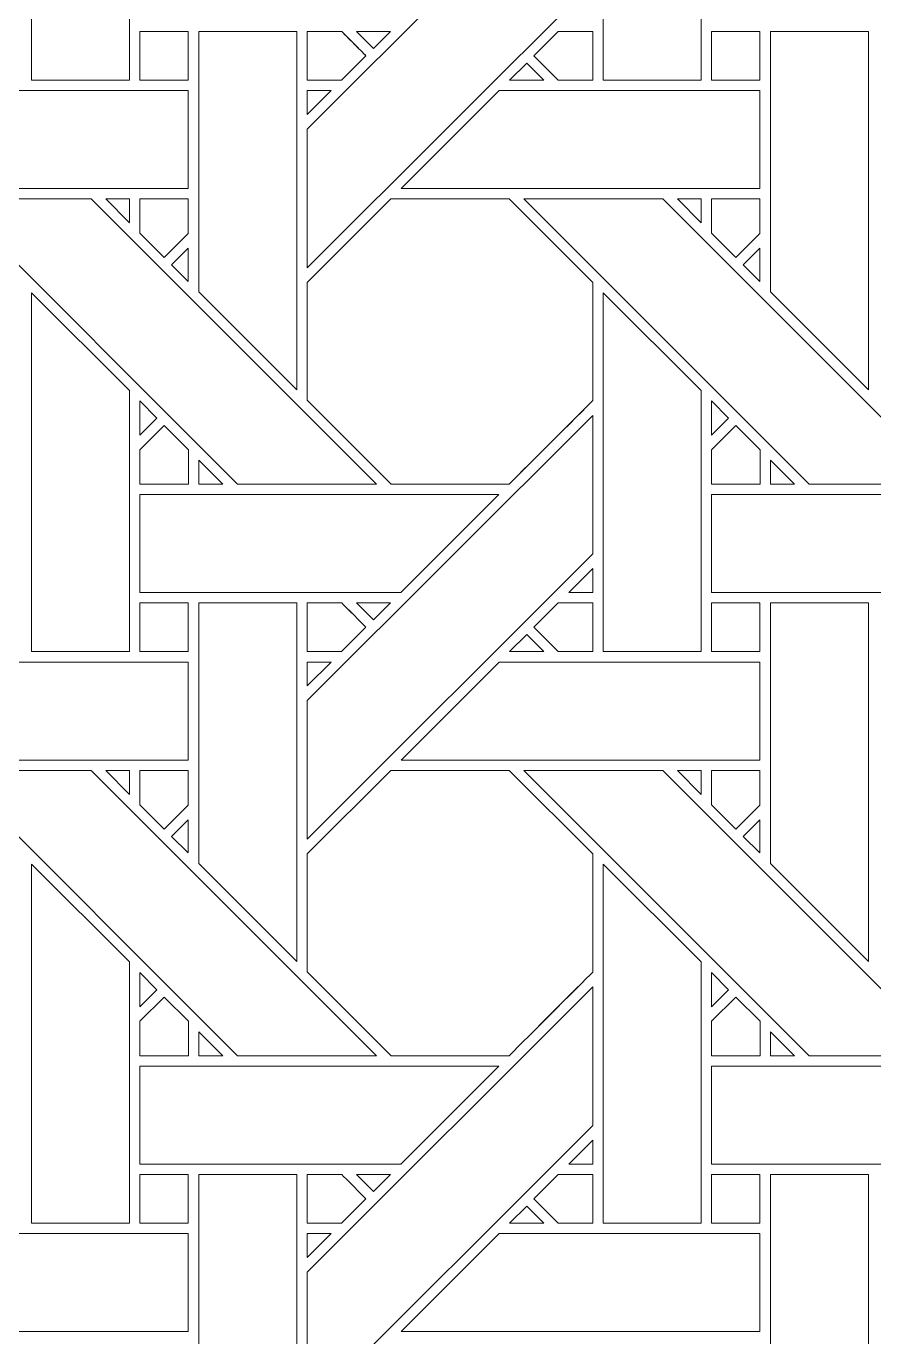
# Model space of a CAD drawing. Header units: inches. Extents: x 3.4 to 21.4, y 0.1 to 18.1.
# Drawn here: x 12.154 to 13.561, y 13.61 to 15.785 of the extents above; entities that cross this region are included whole.
import ezdxf

# ---------------------------------------------------------------- set-up
doc = ezdxf.new("R2010")
doc.units = ezdxf.units.IN
doc.header["$MEASUREMENT"] = 0
doc.layers.add('Design', color=7, linetype='Continuous', lineweight=0)

msp = doc.modelspace()

# ---------------------------------------------------------------- linework, layer by layer
at = {"layer": 'Design'}
for points, knots in [([(3.3829, 18.0948), (3.3829, 18.0948), (3.3829, 0.0948), (3.3829, 0.0948), (3.3829, 0.0948), (21.3829, 0.0948), (21.3829, 0.0948), (21.3829, 0.0948), (21.3829, 18.0948), (21.3829, 18.0948), (21.3829, 18.0948), (3.3829, 18.0948), (3.3829, 18.0948)], [0, 0, 0, 0, 1, 1, 1, 2, 2, 2, 3, 3, 3, 4, 4, 4, 4]), ([(4.2402, 17.2374), (4.2402, 17.2374), (4.2402, 0.9521), (4.2402, 0.9521), (4.2402, 0.9521), (20.5255, 0.9521), (20.5255, 0.9521), (20.5255, 0.9521), (20.5255, 17.2374), (20.5255, 17.2374), (20.5255, 17.2374), (4.2402, 17.2374), (4.2402, 17.2374)], [0, 0, 0, 0, 1, 1, 1, 2, 2, 2, 3, 3, 3, 4, 4, 4, 4]), ([(12.1625, 15.6955), (12.1625, 15.6955), (12.1625, 16.2913), (12.1625, 16.2913), (12.1625, 16.2913), (12.3252, 16.1292), (12.3252, 16.1292), (12.3252, 16.1292), (12.3252, 15.6955), (12.3252, 15.6955), (12.3252, 15.6955), (12.1625, 15.6955), (12.1625, 15.6955)], [0, 0, 0, 0, 1, 1, 1, 2, 2, 2, 3, 3, 3, 4, 4, 4, 4]), ([(13.1112, 15.6955), (13.1112, 15.6955), (13.1112, 16.2913), (13.1112, 16.2913), (13.1112, 16.2913), (13.274, 16.1292), (13.274, 16.1292), (13.274, 16.1292), (13.274, 15.6955), (13.274, 15.6955), (13.274, 15.6955), (13.1112, 15.6955), (13.1112, 15.6955)], [0, 0, 0, 0, 1, 1, 1, 2, 2, 2, 3, 3, 3, 4, 4, 4, 4]), ([(13.0941, 15.8577), (13.0941, 15.8577), (12.6204, 15.3841), (12.6204, 15.3841), (12.6204, 15.3841), (12.6204, 15.6142), (12.6204, 15.6142), (12.6204, 15.6142), (13.0941, 16.0878), (13.0941, 16.0878), (13.0941, 16.0878), (13.0941, 15.8577), (13.0941, 15.8577)], [0, 0, 0, 0, 1, 1, 1, 2, 2, 2, 3, 3, 3, 4, 4, 4, 4]), ([(12.3425, 15.7763), (12.3425, 15.7763), (12.4228, 15.7763), (12.4228, 15.7763), (12.4228, 15.7763), (12.4228, 15.6956), (12.4228, 15.6956), (12.4228, 15.6956), (12.3425, 15.6956), (12.3425, 15.6956), (12.3425, 15.6956), (12.3425, 15.7763), (12.3425, 15.7763)], [0, 0, 0, 0, 1, 1, 1, 2, 2, 2, 3, 3, 3, 4, 4, 4, 4]), ([(12.4228, 15.7763), (12.4228, 15.7763), (12.4228, 15.6956), (12.4228, 15.6956), (12.4228, 15.6956), (12.3425, 15.6956), (12.3425, 15.6956), (12.3425, 15.6956), (12.3425, 15.7763), (12.3425, 15.7763), (12.3425, 15.7763), (12.4228, 15.7763), (12.4228, 15.7763)], [0, 0, 0, 0, 1, 1, 1, 2, 2, 2, 3, 3, 3, 4, 4, 4, 4]), ([(12.4403, 15.3441), (12.4403, 15.3441), (12.4403, 15.7763), (12.4403, 15.7763), (12.4403, 15.7763), (12.6032, 15.7763), (12.6032, 15.7763), (12.6032, 15.7763), (12.6032, 15.1812), (12.6032, 15.1812), (12.6032, 15.1812), (12.4403, 15.3441), (12.4403, 15.3441)], [0, 0, 0, 0, 1, 1, 1, 2, 2, 2, 3, 3, 3, 4, 4, 4, 4]), ([(12.6775, 15.7763), (12.6826, 15.7712), (12.7134, 15.7404), (12.7178, 15.736), (12.7178, 15.736), (12.6774, 15.6956), (12.6774, 15.6956), (12.6774, 15.6956), (12.6204, 15.6956), (12.6204, 15.6956), (12.6204, 15.6956), (12.6204, 15.7763), (12.6204, 15.7763), (12.6204, 15.7763), (12.6775, 15.7763), (12.6775, 15.7763)], [0, 0, 0, 0, 1, 1, 1, 2, 2, 2, 3, 3, 3, 4, 4, 4, 5, 5, 5, 5]), ([(12.7024, 15.7513), (12.7082, 15.7455), (12.7137, 15.74), (12.7178, 15.736), (12.7178, 15.736), (12.6774, 15.6956), (12.6774, 15.6956), (12.6774, 15.6956), (12.6204, 15.6956), (12.6204, 15.6956), (12.6204, 15.6956), (12.6204, 15.7763), (12.6204, 15.7763), (12.6204, 15.7763), (12.6775, 15.7763), (12.6775, 15.7763), (12.6829, 15.7709), (12.693, 15.7608), (12.7024, 15.7513)], [0, 0, 0, 0, 1, 1, 1, 2, 2, 2, 3, 3, 3, 4, 4, 4, 5, 5, 5, 6, 6, 6, 6]), ([(12.7018, 15.7763), (12.7018, 15.7763), (12.7583, 15.7763), (12.7583, 15.7763), (12.7583, 15.7763), (12.73, 15.7481), (12.73, 15.7481), (12.73, 15.7481), (12.7018, 15.7763), (12.7018, 15.7763)], [0, 0, 0, 0, 1, 1, 1, 2, 2, 2, 3, 3, 3, 3]), ([(13.037, 15.6956), (13.037, 15.6956), (12.9966, 15.7359), (12.9966, 15.7359), (12.9966, 15.7359), (13.037, 15.7764), (13.037, 15.7764), (13.037, 15.7764), (13.0941, 15.7764), (13.0941, 15.7764), (13.0941, 15.7764), (13.0941, 15.6956), (13.0941, 15.6956), (13.0941, 15.6956), (13.037, 15.6956), (13.037, 15.6956)], [0, 0, 0, 0, 1, 1, 1, 2, 2, 2, 3, 3, 3, 4, 4, 4, 5, 5, 5, 5]), ([(13.0941, 15.7764), (13.0941, 15.7764), (13.0941, 15.6956), (13.0941, 15.6956), (13.0941, 15.6956), (13.037, 15.6956), (13.037, 15.6956), (13.037, 15.6956), (12.9966, 15.7359), (12.9966, 15.7359), (12.9966, 15.7359), (13.037, 15.7764), (13.037, 15.7764), (13.037, 15.7764), (13.0941, 15.7764), (13.0941, 15.7764)], [0, 0, 0, 0, 1, 1, 1, 2, 2, 2, 3, 3, 3, 4, 4, 4, 5, 5, 5, 5]), ([(13.2913, 15.7763), (13.2913, 15.7763), (13.3715, 15.7763), (13.3715, 15.7763), (13.3715, 15.7763), (13.3715, 15.6956), (13.3715, 15.6956), (13.3715, 15.6956), (13.2913, 15.6956), (13.2913, 15.6956), (13.2913, 15.6956), (13.2913, 15.7763), (13.2913, 15.7763)], [0, 0, 0, 0, 1, 1, 1, 2, 2, 2, 3, 3, 3, 4, 4, 4, 4]), ([(13.3715, 15.7763), (13.3715, 15.7763), (13.3715, 15.6956), (13.3715, 15.6956), (13.3715, 15.6956), (13.2913, 15.6956), (13.2913, 15.6956), (13.2913, 15.6956), (13.2913, 15.7763), (13.2913, 15.7763), (13.2913, 15.7763), (13.3715, 15.7763), (13.3715, 15.7763)], [0, 0, 0, 0, 1, 1, 1, 2, 2, 2, 3, 3, 3, 4, 4, 4, 4]), ([(13.3891, 15.3441), (13.3891, 15.3441), (13.3891, 15.7763), (13.3891, 15.7763), (13.3891, 15.7763), (13.552, 15.7763), (13.552, 15.7763), (13.552, 15.7763), (13.552, 15.1812), (13.552, 15.1812), (13.552, 15.1812), (13.3891, 15.3441), (13.3891, 15.3441)], [0, 0, 0, 0, 1, 1, 1, 2, 2, 2, 3, 3, 3, 4, 4, 4, 4]), ([(13.0127, 15.6955), (13.0127, 15.6955), (12.9562, 15.6955), (12.9562, 15.6955), (12.9562, 15.6955), (12.9845, 15.7238), (12.9845, 15.7238), (12.9845, 15.7238), (13.0127, 15.6955), (13.0127, 15.6955)], [0, 0, 0, 0, 1, 1, 1, 2, 2, 2, 3, 3, 3, 3]), ([(12.4228, 15.6784), (12.4228, 15.6784), (12.4228, 15.5155), (12.4228, 15.5155), (12.4228, 15.5155), (11.8275, 15.5155), (11.8275, 15.5155), (11.8275, 15.5155), (11.9904, 15.6784), (11.9904, 15.6784), (11.9904, 15.6784), (12.4228, 15.6784), (12.4228, 15.6784)], [0, 0, 0, 0, 1, 1, 1, 2, 2, 2, 3, 3, 3, 4, 4, 4, 4]), ([(12.6602, 15.6784), (12.6602, 15.6784), (12.6204, 15.6385), (12.6204, 15.6385), (12.6204, 15.6385), (12.6204, 15.6784), (12.6204, 15.6784), (12.6204, 15.6784), (12.6602, 15.6784), (12.6602, 15.6784)], [0, 0, 0, 0, 1, 1, 1, 2, 2, 2, 3, 3, 3, 3]), ([(13.3715, 15.6784), (13.3715, 15.6784), (13.3715, 15.5155), (13.3715, 15.5155), (13.3715, 15.5155), (12.7762, 15.5155), (12.7762, 15.5155), (12.7762, 15.5155), (12.9391, 15.6784), (12.9391, 15.6784), (12.9391, 15.6784), (13.3715, 15.6784), (13.3715, 15.6784)], [0, 0, 0, 0, 1, 1, 1, 2, 2, 2, 3, 3, 3, 4, 4, 4, 4]), ([(12.7354, 15.0248), (12.7354, 15.0248), (12.5044, 15.0248), (12.5044, 15.0248), (12.5044, 15.0248), (12.0308, 15.4984), (12.0308, 15.4984), (12.0308, 15.4984), (12.2618, 15.4984), (12.2618, 15.4984), (12.2618, 15.4984), (12.7354, 15.0248), (12.7354, 15.0248)], [0, 0, 0, 0, 1, 1, 1, 2, 2, 2, 3, 3, 3, 4, 4, 4, 4]), ([(12.2859, 15.4984), (12.2859, 15.4984), (12.3253, 15.4984), (12.3253, 15.4984), (12.3253, 15.4984), (12.3253, 15.4586), (12.3253, 15.4586), (12.3253, 15.4586), (12.2859, 15.4984), (12.2859, 15.4984)], [0, 0, 0, 0, 1, 1, 1, 2, 2, 2, 3, 3, 3, 3]), ([(12.4228, 15.4985), (12.4228, 15.4985), (12.4228, 15.4409), (12.4228, 15.4409), (12.4228, 15.4409), (12.3828, 15.4009), (12.3828, 15.4009), (12.3828, 15.4009), (12.3425, 15.4413), (12.3425, 15.4413), (12.3425, 15.4413), (12.3425, 15.4985), (12.3425, 15.4985), (12.3425, 15.4985), (12.4228, 15.4985), (12.4228, 15.4985)], [0, 0, 0, 0, 1, 1, 1, 2, 2, 2, 3, 3, 3, 4, 4, 4, 5, 5, 5, 5]), ([(12.4228, 15.4409), (12.4228, 15.4409), (12.3828, 15.4009), (12.3828, 15.4009), (12.3828, 15.4009), (12.3425, 15.4413), (12.3425, 15.4413), (12.3425, 15.4413), (12.3425, 15.4985), (12.3425, 15.4985), (12.3425, 15.4985), (12.4228, 15.4985), (12.4228, 15.4985), (12.4228, 15.4985), (12.4228, 15.4409), (12.4228, 15.4409)], [0, 0, 0, 0, 1, 1, 1, 2, 2, 2, 3, 3, 3, 4, 4, 4, 5, 5, 5, 5]), ([(12.7591, 15.4985), (12.7591, 15.4985), (12.9553, 15.4985), (12.9553, 15.4985), (12.9553, 15.4985), (13.0941, 15.3597), (13.0941, 15.3597), (13.0941, 15.3597), (13.0941, 15.1635), (13.0941, 15.1635), (13.0763, 15.1456), (12.9643, 15.0339), (12.9553, 15.0248), (12.9553, 15.0248), (12.7596, 15.0248), (12.7596, 15.0248), (12.7596, 15.0248), (12.6204, 15.1641), (12.6204, 15.1641), (12.6204, 15.1641), (12.6204, 15.3597), (12.6204, 15.3597), (12.6204, 15.3597), (12.7591, 15.4985), (12.7591, 15.4985)], [0, 0, 0, 0, 1, 1, 1, 2, 2, 2, 3, 3, 3, 4, 4, 4, 5, 5, 5, 6, 6, 6, 7, 7, 7, 8, 8, 8, 8]), ([(13.0941, 15.3597), (13.0941, 15.3597), (13.0941, 15.1635), (13.0941, 15.1635), (13.0757, 15.145), (12.9639, 15.0334), (12.9553, 15.0248), (12.9553, 15.0248), (12.7596, 15.0248), (12.7596, 15.0248), (12.7596, 15.0248), (12.6204, 15.1641), (12.6204, 15.1641), (12.6204, 15.1641), (12.6204, 15.3597), (12.6204, 15.3597), (12.6204, 15.3597), (12.7591, 15.4985), (12.7591, 15.4985), (12.7591, 15.4985), (12.9553, 15.4985), (12.9553, 15.4985), (12.9553, 15.4985), (13.0941, 15.3597), (13.0941, 15.3597)], [0, 0, 0, 0, 1, 1, 1, 2, 2, 2, 3, 3, 3, 4, 4, 4, 5, 5, 5, 6, 6, 6, 7, 7, 7, 8, 8, 8, 8]), ([(13.6841, 15.0248), (13.6841, 15.0248), (13.4531, 15.0248), (13.4531, 15.0248), (13.4531, 15.0248), (12.9795, 15.4984), (12.9795, 15.4984), (12.9795, 15.4984), (13.2105, 15.4984), (13.2105, 15.4984), (13.2105, 15.4984), (13.6841, 15.0248), (13.6841, 15.0248)], [0, 0, 0, 0, 1, 1, 1, 2, 2, 2, 3, 3, 3, 4, 4, 4, 4]), ([(13.2346, 15.4984), (13.2346, 15.4984), (13.2741, 15.4984), (13.2741, 15.4984), (13.2741, 15.4984), (13.2741, 15.4586), (13.2741, 15.4586), (13.2741, 15.4586), (13.2346, 15.4984), (13.2346, 15.4984)], [0, 0, 0, 0, 1, 1, 1, 2, 2, 2, 3, 3, 3, 3]), ([(13.3715, 15.4985), (13.3715, 15.4985), (13.3715, 15.4409), (13.3715, 15.4409), (13.3715, 15.4409), (13.3316, 15.4009), (13.3316, 15.4009), (13.3316, 15.4009), (13.2913, 15.4413), (13.2913, 15.4413), (13.2913, 15.4413), (13.2913, 15.4985), (13.2913, 15.4985), (13.2913, 15.4985), (13.3715, 15.4985), (13.3715, 15.4985)], [0, 0, 0, 0, 1, 1, 1, 2, 2, 2, 3, 3, 3, 4, 4, 4, 5, 5, 5, 5]), ([(13.3715, 15.4409), (13.3715, 15.4409), (13.3316, 15.4009), (13.3316, 15.4009), (13.3316, 15.4009), (13.2913, 15.4413), (13.2913, 15.4413), (13.2913, 15.4413), (13.2913, 15.4985), (13.2913, 15.4985), (13.2913, 15.4985), (13.3715, 15.4985), (13.3715, 15.4985), (13.3715, 15.4985), (13.3715, 15.4409), (13.3715, 15.4409)], [0, 0, 0, 0, 1, 1, 1, 2, 2, 2, 3, 3, 3, 4, 4, 4, 5, 5, 5, 5]), ([(12.4228, 15.4166), (12.4228, 15.4166), (12.4228, 15.3614), (12.4228, 15.3614), (12.4228, 15.3614), (12.395, 15.3888), (12.395, 15.3888), (12.395, 15.3888), (12.4228, 15.4166), (12.4228, 15.4166)], [0, 0, 0, 0, 1, 1, 1, 2, 2, 2, 3, 3, 3, 3]), ([(13.3715, 15.4166), (13.3715, 15.4166), (13.3715, 15.3614), (13.3715, 15.3614), (13.3715, 15.3614), (13.3438, 15.3888), (13.3438, 15.3888), (13.3438, 15.3888), (13.3715, 15.4166), (13.3715, 15.4166)], [0, 0, 0, 0, 1, 1, 1, 2, 2, 2, 3, 3, 3, 3]), ([(12.1625, 14.7468), (12.1625, 14.7468), (12.1625, 15.3426), (12.1625, 15.3426), (12.1625, 15.3426), (12.3252, 15.1805), (12.3252, 15.1805), (12.3252, 15.1805), (12.3252, 14.7468), (12.3252, 14.7468), (12.3252, 14.7468), (12.1625, 14.7468), (12.1625, 14.7468)], [0, 0, 0, 0, 1, 1, 1, 2, 2, 2, 3, 3, 3, 4, 4, 4, 4]), ([(13.1112, 14.7468), (13.1112, 14.7468), (13.1112, 15.3426), (13.1112, 15.3426), (13.1112, 15.3426), (13.274, 15.1805), (13.274, 15.1805), (13.274, 15.1805), (13.274, 14.7468), (13.274, 14.7468), (13.274, 14.7468), (13.1112, 14.7468), (13.1112, 14.7468)], [0, 0, 0, 0, 1, 1, 1, 2, 2, 2, 3, 3, 3, 4, 4, 4, 4]), ([(12.3425, 15.1062), (12.3425, 15.1062), (12.3425, 15.163), (12.3425, 15.163), (12.3425, 15.163), (12.3707, 15.1344), (12.3707, 15.1344), (12.3707, 15.1344), (12.3425, 15.1062), (12.3425, 15.1062)], [0, 0, 0, 0, 1, 1, 1, 2, 2, 2, 3, 3, 3, 3]), ([(13.2913, 15.1062), (13.2913, 15.1062), (13.2913, 15.163), (13.2913, 15.163), (13.2913, 15.163), (13.3195, 15.1344), (13.3195, 15.1344), (13.3195, 15.1344), (13.2913, 15.1062), (13.2913, 15.1062)], [0, 0, 0, 0, 1, 1, 1, 2, 2, 2, 3, 3, 3, 3]), ([(12.3425, 15.0246), (12.3425, 15.0246), (12.3425, 15.0819), (12.3425, 15.0819), (12.3425, 15.0819), (12.3829, 15.1222), (12.3829, 15.1222), (12.3829, 15.1222), (12.4232, 15.0819), (12.4232, 15.0819), (12.4232, 15.0819), (12.4232, 15.0246), (12.4232, 15.0246), (12.4232, 15.0246), (12.3425, 15.0246), (12.3425, 15.0246)], [0, 0, 0, 0, 1, 1, 1, 2, 2, 2, 3, 3, 3, 4, 4, 4, 5, 5, 5, 5]), ([(12.3829, 15.1222), (12.3829, 15.1222), (12.4232, 15.0819), (12.4232, 15.0819), (12.4232, 15.0819), (12.4232, 15.0246), (12.4232, 15.0246), (12.4232, 15.0246), (12.3425, 15.0246), (12.3425, 15.0246), (12.3425, 15.0246), (12.3425, 15.0819), (12.3425, 15.0819), (12.3425, 15.0819), (12.3829, 15.1222), (12.3829, 15.1222)], [0, 0, 0, 0, 1, 1, 1, 2, 2, 2, 3, 3, 3, 4, 4, 4, 5, 5, 5, 5]), ([(13.0941, 14.909), (13.0941, 14.909), (12.6204, 14.4354), (12.6204, 14.4354), (12.6204, 14.4354), (12.6204, 14.6655), (12.6204, 14.6655), (12.6204, 14.6655), (13.0941, 15.139), (13.0941, 15.139), (13.0941, 15.139), (13.0941, 14.909), (13.0941, 14.909)], [0, 0, 0, 0, 1, 1, 1, 2, 2, 2, 3, 3, 3, 4, 4, 4, 4]), ([(13.2913, 15.0246), (13.2913, 15.0246), (13.2913, 15.0819), (13.2913, 15.0819), (13.2913, 15.0819), (13.3316, 15.1222), (13.3316, 15.1222), (13.3316, 15.1222), (13.3719, 15.0819), (13.3719, 15.0819), (13.3719, 15.0819), (13.3719, 15.0246), (13.3719, 15.0246), (13.3719, 15.0246), (13.2913, 15.0246), (13.2913, 15.0246)], [0, 0, 0, 0, 1, 1, 1, 2, 2, 2, 3, 3, 3, 4, 4, 4, 5, 5, 5, 5]), ([(13.3316, 15.1222), (13.3316, 15.1222), (13.3719, 15.0819), (13.3719, 15.0819), (13.3719, 15.0819), (13.3719, 15.0246), (13.3719, 15.0246), (13.3719, 15.0246), (13.2913, 15.0246), (13.2913, 15.0246), (13.2913, 15.0246), (13.2913, 15.0819), (13.2913, 15.0819), (13.2913, 15.0819), (13.3316, 15.1222), (13.3316, 15.1222)], [0, 0, 0, 0, 1, 1, 1, 2, 2, 2, 3, 3, 3, 4, 4, 4, 5, 5, 5, 5]), ([(12.4405, 15.0248), (12.4405, 15.0248), (12.4405, 15.0646), (12.4405, 15.0646), (12.4405, 15.0646), (12.4802, 15.0248), (12.4802, 15.0248), (12.4802, 15.0248), (12.4405, 15.0248), (12.4405, 15.0248)], [0, 0, 0, 0, 1, 1, 1, 2, 2, 2, 3, 3, 3, 3]), ([(13.3892, 15.0248), (13.3892, 15.0248), (13.3892, 15.0646), (13.3892, 15.0646), (13.3892, 15.0646), (13.4289, 15.0248), (13.4289, 15.0248), (13.4289, 15.0248), (13.3892, 15.0248), (13.3892, 15.0248)], [0, 0, 0, 0, 1, 1, 1, 2, 2, 2, 3, 3, 3, 3]), ([(12.9382, 15.0075), (12.9382, 15.0075), (12.7755, 14.8448), (12.7755, 14.8448), (12.7755, 14.8448), (12.3425, 14.8448), (12.3425, 14.8448), (12.3425, 14.8448), (12.3425, 15.0075), (12.3425, 15.0075), (12.3425, 15.0075), (12.9382, 15.0075), (12.9382, 15.0075)], [0, 0, 0, 0, 1, 1, 1, 2, 2, 2, 3, 3, 3, 4, 4, 4, 4]), ([(13.887, 15.0075), (13.887, 15.0075), (13.7242, 14.8448), (13.7242, 14.8448), (13.7242, 14.8448), (13.2913, 14.8448), (13.2913, 14.8448), (13.2913, 14.8448), (13.2913, 15.0075), (13.2913, 15.0075), (13.2913, 15.0075), (13.887, 15.0075), (13.887, 15.0075)], [0, 0, 0, 0, 1, 1, 1, 2, 2, 2, 3, 3, 3, 4, 4, 4, 4]), ([(13.0543, 14.8449), (13.0543, 14.8449), (13.0941, 14.8846), (13.0941, 14.8846), (13.0941, 14.8846), (13.0941, 14.8449), (13.0941, 14.8449), (13.0941, 14.8449), (13.0543, 14.8449), (13.0543, 14.8449)], [0, 0, 0, 0, 1, 1, 1, 2, 2, 2, 3, 3, 3, 3]), ([(12.3425, 14.8276), (12.3425, 14.8276), (12.4228, 14.8276), (12.4228, 14.8276), (12.4228, 14.8276), (12.4228, 14.7468), (12.4228, 14.7468), (12.4228, 14.7468), (12.3425, 14.7468), (12.3425, 14.7468), (12.3425, 14.7468), (12.3425, 14.8276), (12.3425, 14.8276)], [0, 0, 0, 0, 1, 1, 1, 2, 2, 2, 3, 3, 3, 4, 4, 4, 4]), ([(12.4228, 14.8276), (12.4228, 14.8276), (12.4228, 14.7468), (12.4228, 14.7468), (12.4228, 14.7468), (12.3425, 14.7468), (12.3425, 14.7468), (12.3425, 14.7468), (12.3425, 14.8276), (12.3425, 14.8276), (12.3425, 14.8276), (12.4228, 14.8276), (12.4228, 14.8276)], [0, 0, 0, 0, 1, 1, 1, 2, 2, 2, 3, 3, 3, 4, 4, 4, 4]), ([(12.4403, 14.3954), (12.4403, 14.3954), (12.4403, 14.8276), (12.4403, 14.8276), (12.4403, 14.8276), (12.6032, 14.8276), (12.6032, 14.8276), (12.6032, 14.8276), (12.6032, 14.2325), (12.6032, 14.2325), (12.6032, 14.2325), (12.4403, 14.3954), (12.4403, 14.3954)], [0, 0, 0, 0, 1, 1, 1, 2, 2, 2, 3, 3, 3, 4, 4, 4, 4]), ([(12.6775, 14.8276), (12.6826, 14.8225), (12.7134, 14.7917), (12.7178, 14.7873), (12.7178, 14.7873), (12.6774, 14.7468), (12.6774, 14.7468), (12.6774, 14.7468), (12.6204, 14.7468), (12.6204, 14.7468), (12.6204, 14.7468), (12.6204, 14.8276), (12.6204, 14.8276), (12.6204, 14.8276), (12.6775, 14.8276), (12.6775, 14.8276)], [0, 0, 0, 0, 1, 1, 1, 2, 2, 2, 3, 3, 3, 4, 4, 4, 5, 5, 5, 5]), ([(12.7178, 14.7873), (12.7178, 14.7873), (12.6774, 14.7468), (12.6774, 14.7468), (12.6774, 14.7468), (12.6204, 14.7468), (12.6204, 14.7468), (12.6204, 14.7468), (12.6204, 14.8276), (12.6204, 14.8276), (12.6204, 14.8276), (12.6775, 14.8276), (12.6775, 14.8276), (12.6827, 14.8224), (12.7135, 14.7916), (12.7178, 14.7873)], [0, 0, 0, 0, 1, 1, 1, 2, 2, 2, 3, 3, 3, 4, 4, 4, 5, 5, 5, 5]), ([(12.7018, 14.8276), (12.7018, 14.8276), (12.7583, 14.8276), (12.7583, 14.8276), (12.7583, 14.8276), (12.73, 14.7994), (12.73, 14.7994), (12.73, 14.7994), (12.7018, 14.8276), (12.7018, 14.8276)], [0, 0, 0, 0, 1, 1, 1, 2, 2, 2, 3, 3, 3, 3]), ([(13.037, 14.7468), (13.037, 14.7468), (12.9966, 14.7872), (12.9966, 14.7872), (12.9966, 14.7872), (13.037, 14.8276), (13.037, 14.8276), (13.037, 14.8276), (13.0941, 14.8276), (13.0941, 14.8276), (13.0941, 14.8276), (13.0941, 14.7468), (13.0941, 14.7468), (13.0941, 14.7468), (13.037, 14.7468), (13.037, 14.7468)], [0, 0, 0, 0, 1, 1, 1, 2, 2, 2, 3, 3, 3, 4, 4, 4, 5, 5, 5, 5]), ([(13.0941, 14.8276), (13.0941, 14.8276), (13.0941, 14.7468), (13.0941, 14.7468), (13.0941, 14.7468), (13.037, 14.7468), (13.037, 14.7468), (13.037, 14.7468), (12.9966, 14.7872), (12.9966, 14.7872), (12.9966, 14.7872), (13.037, 14.8276), (13.037, 14.8276), (13.037, 14.8276), (13.0941, 14.8276), (13.0941, 14.8276)], [0, 0, 0, 0, 1, 1, 1, 2, 2, 2, 3, 3, 3, 4, 4, 4, 5, 5, 5, 5]), ([(13.2913, 14.8276), (13.2913, 14.8276), (13.3715, 14.8276), (13.3715, 14.8276), (13.3715, 14.8276), (13.3715, 14.7468), (13.3715, 14.7468), (13.3715, 14.7468), (13.2913, 14.7468), (13.2913, 14.7468), (13.2913, 14.7468), (13.2913, 14.8276), (13.2913, 14.8276)], [0, 0, 0, 0, 1, 1, 1, 2, 2, 2, 3, 3, 3, 4, 4, 4, 4]), ([(13.3715, 14.8276), (13.3715, 14.8276), (13.3715, 14.7468), (13.3715, 14.7468), (13.3715, 14.7468), (13.2913, 14.7468), (13.2913, 14.7468), (13.2913, 14.7468), (13.2913, 14.8276), (13.2913, 14.8276), (13.2913, 14.8276), (13.3715, 14.8276), (13.3715, 14.8276)], [0, 0, 0, 0, 1, 1, 1, 2, 2, 2, 3, 3, 3, 4, 4, 4, 4]), ([(13.3891, 14.3954), (13.3891, 14.3954), (13.3891, 14.8276), (13.3891, 14.8276), (13.3891, 14.8276), (13.552, 14.8276), (13.552, 14.8276), (13.552, 14.8276), (13.552, 14.2324), (13.552, 14.2324), (13.552, 14.2324), (13.3891, 14.3954), (13.3891, 14.3954)], [0, 0, 0, 0, 1, 1, 1, 2, 2, 2, 3, 3, 3, 4, 4, 4, 4]), ([(13.0127, 14.7468), (13.0127, 14.7468), (12.9562, 14.7468), (12.9562, 14.7468), (12.9562, 14.7468), (12.9845, 14.775), (12.9845, 14.775), (12.9845, 14.775), (13.0127, 14.7468), (13.0127, 14.7468)], [0, 0, 0, 0, 1, 1, 1, 2, 2, 2, 3, 3, 3, 3]), ([(12.4228, 14.7296), (12.4228, 14.7296), (12.4228, 14.5668), (12.4228, 14.5668), (12.4228, 14.5668), (11.8275, 14.5668), (11.8275, 14.5668), (11.8275, 14.5668), (11.9904, 14.7296), (11.9904, 14.7296), (11.9904, 14.7296), (12.4228, 14.7296), (12.4228, 14.7296)], [0, 0, 0, 0, 1, 1, 1, 2, 2, 2, 3, 3, 3, 4, 4, 4, 4]), ([(12.6602, 14.7296), (12.6602, 14.7296), (12.6204, 14.6898), (12.6204, 14.6898), (12.6204, 14.6898), (12.6204, 14.7296), (12.6204, 14.7296), (12.6204, 14.7296), (12.6602, 14.7296), (12.6602, 14.7296)], [0, 0, 0, 0, 1, 1, 1, 2, 2, 2, 3, 3, 3, 3]), ([(13.3715, 14.7296), (13.3715, 14.7296), (13.3715, 14.5668), (13.3715, 14.5668), (13.3715, 14.5668), (12.7762, 14.5668), (12.7762, 14.5668), (12.7762, 14.5668), (12.9391, 14.7296), (12.9391, 14.7296), (12.9391, 14.7296), (13.3715, 14.7296), (13.3715, 14.7296)], [0, 0, 0, 0, 1, 1, 1, 2, 2, 2, 3, 3, 3, 4, 4, 4, 4]), ([(12.7354, 14.076), (12.7354, 14.076), (12.5044, 14.076), (12.5044, 14.076), (12.5044, 14.076), (12.0308, 14.5497), (12.0308, 14.5497), (12.0308, 14.5497), (12.2618, 14.5497), (12.2618, 14.5497), (12.2618, 14.5497), (12.7354, 14.076), (12.7354, 14.076)], [0, 0, 0, 0, 1, 1, 1, 2, 2, 2, 3, 3, 3, 4, 4, 4, 4]), ([(12.2859, 14.5497), (12.2859, 14.5497), (12.3253, 14.5497), (12.3253, 14.5497), (12.3253, 14.5497), (12.3253, 14.5099), (12.3253, 14.5099), (12.3253, 14.5099), (12.2859, 14.5497), (12.2859, 14.5497)], [0, 0, 0, 0, 1, 1, 1, 2, 2, 2, 3, 3, 3, 3]), ([(12.4228, 14.5497), (12.4228, 14.5497), (12.4228, 14.4921), (12.4228, 14.4921), (12.4228, 14.4921), (12.3828, 14.4522), (12.3828, 14.4522), (12.3828, 14.4522), (12.3425, 14.4925), (12.3425, 14.4925), (12.3425, 14.4925), (12.3425, 14.5497), (12.3425, 14.5497), (12.3425, 14.5497), (12.4228, 14.5497), (12.4228, 14.5497)], [0, 0, 0, 0, 1, 1, 1, 2, 2, 2, 3, 3, 3, 4, 4, 4, 5, 5, 5, 5]), ([(12.4228, 14.4921), (12.4228, 14.4921), (12.3828, 14.4522), (12.3828, 14.4522), (12.3828, 14.4522), (12.3425, 14.4925), (12.3425, 14.4925), (12.3425, 14.4925), (12.3425, 14.5497), (12.3425, 14.5497), (12.3425, 14.5497), (12.4228, 14.5497), (12.4228, 14.5497), (12.4228, 14.5497), (12.4228, 14.4921), (12.4228, 14.4921)], [0, 0, 0, 0, 1, 1, 1, 2, 2, 2, 3, 3, 3, 4, 4, 4, 5, 5, 5, 5]), ([(12.7591, 14.5497), (12.7591, 14.5497), (12.9553, 14.5497), (12.9553, 14.5497), (12.9553, 14.5497), (13.0941, 14.411), (13.0941, 14.411), (13.0941, 14.411), (13.0941, 14.2148), (13.0941, 14.2148), (13.0763, 14.1969), (12.9643, 14.0851), (12.9553, 14.0761), (12.9553, 14.0761), (12.7596, 14.0761), (12.7596, 14.0761), (12.7596, 14.0761), (12.6204, 14.2153), (12.6204, 14.2153), (12.6204, 14.2153), (12.6204, 14.411), (12.6204, 14.411), (12.6204, 14.411), (12.7591, 14.5497), (12.7591, 14.5497)], [0, 0, 0, 0, 1, 1, 1, 2, 2, 2, 3, 3, 3, 4, 4, 4, 5, 5, 5, 6, 6, 6, 7, 7, 7, 8, 8, 8, 8]), ([(13.0941, 14.411), (13.0941, 14.411), (13.0941, 14.2148), (13.0941, 14.2148), (13.0761, 14.1967), (12.9642, 14.085), (12.9553, 14.0761), (12.9553, 14.0761), (12.7596, 14.0761), (12.7596, 14.0761), (12.7596, 14.0761), (12.6204, 14.2153), (12.6204, 14.2153), (12.6204, 14.2153), (12.6204, 14.411), (12.6204, 14.411), (12.6204, 14.411), (12.7591, 14.5497), (12.7591, 14.5497), (12.7591, 14.5497), (12.9553, 14.5497), (12.9553, 14.5497), (12.9553, 14.5497), (13.0941, 14.411), (13.0941, 14.411)], [0, 0, 0, 0, 1, 1, 1, 2, 2, 2, 3, 3, 3, 4, 4, 4, 5, 5, 5, 6, 6, 6, 7, 7, 7, 8, 8, 8, 8]), ([(13.6841, 14.076), (13.6841, 14.076), (13.4531, 14.076), (13.4531, 14.076), (13.4531, 14.076), (12.9795, 14.5497), (12.9795, 14.5497), (12.9795, 14.5497), (13.2105, 14.5497), (13.2105, 14.5497), (13.2105, 14.5497), (13.6841, 14.076), (13.6841, 14.076)], [0, 0, 0, 0, 1, 1, 1, 2, 2, 2, 3, 3, 3, 4, 4, 4, 4]), ([(13.2346, 14.5497), (13.2346, 14.5497), (13.2741, 14.5497), (13.2741, 14.5497), (13.2741, 14.5497), (13.2741, 14.5099), (13.2741, 14.5099), (13.2741, 14.5099), (13.2346, 14.5497), (13.2346, 14.5497)], [0, 0, 0, 0, 1, 1, 1, 2, 2, 2, 3, 3, 3, 3]), ([(13.3715, 14.5497), (13.3715, 14.5497), (13.3715, 14.4921), (13.3715, 14.4921), (13.3715, 14.4921), (13.3316, 14.4522), (13.3316, 14.4522), (13.3316, 14.4522), (13.2913, 14.4925), (13.2913, 14.4925), (13.2913, 14.4925), (13.2913, 14.5497), (13.2913, 14.5497), (13.2913, 14.5497), (13.3715, 14.5497), (13.3715, 14.5497)], [0, 0, 0, 0, 1, 1, 1, 2, 2, 2, 3, 3, 3, 4, 4, 4, 5, 5, 5, 5]), ([(13.3715, 14.4921), (13.3715, 14.4921), (13.3316, 14.4522), (13.3316, 14.4522), (13.3316, 14.4522), (13.2913, 14.4925), (13.2913, 14.4925), (13.2913, 14.4925), (13.2913, 14.5497), (13.2913, 14.5497), (13.2913, 14.5497), (13.3715, 14.5497), (13.3715, 14.5497), (13.3715, 14.5497), (13.3715, 14.4921), (13.3715, 14.4921)], [0, 0, 0, 0, 1, 1, 1, 2, 2, 2, 3, 3, 3, 4, 4, 4, 5, 5, 5, 5]), ([(12.4228, 14.4679), (12.4228, 14.4679), (12.4228, 14.4127), (12.4228, 14.4127), (12.4228, 14.4127), (12.395, 14.4401), (12.395, 14.4401), (12.395, 14.4401), (12.4228, 14.4679), (12.4228, 14.4679)], [0, 0, 0, 0, 1, 1, 1, 2, 2, 2, 3, 3, 3, 3]), ([(13.3715, 14.4679), (13.3715, 14.4679), (13.3715, 14.4127), (13.3715, 14.4127), (13.3715, 14.4127), (13.3438, 14.4401), (13.3438, 14.4401), (13.3438, 14.4401), (13.3715, 14.4679), (13.3715, 14.4679)], [0, 0, 0, 0, 1, 1, 1, 2, 2, 2, 3, 3, 3, 3]), ([(12.1625, 13.798), (12.1625, 13.798), (12.1625, 14.3939), (12.1625, 14.3939), (12.1625, 14.3939), (12.3252, 14.2317), (12.3252, 14.2317), (12.3252, 14.2317), (12.3252, 13.798), (12.3252, 13.798), (12.3252, 13.798), (12.1625, 13.798), (12.1625, 13.798)], [0, 0, 0, 0, 1, 1, 1, 2, 2, 2, 3, 3, 3, 4, 4, 4, 4]), ([(13.1112, 13.798), (13.1112, 13.798), (13.1112, 14.3939), (13.1112, 14.3939), (13.1112, 14.3939), (13.274, 14.2317), (13.274, 14.2317), (13.274, 14.2317), (13.274, 13.798), (13.274, 13.798), (13.274, 13.798), (13.1112, 13.798), (13.1112, 13.798)], [0, 0, 0, 0, 1, 1, 1, 2, 2, 2, 3, 3, 3, 4, 4, 4, 4]), ([(12.3425, 14.1575), (12.3425, 14.1575), (12.3425, 14.2142), (12.3425, 14.2142), (12.3425, 14.2142), (12.3707, 14.1857), (12.3707, 14.1857), (12.3707, 14.1857), (12.3425, 14.1575), (12.3425, 14.1575)], [0, 0, 0, 0, 1, 1, 1, 2, 2, 2, 3, 3, 3, 3]), ([(13.2913, 14.1575), (13.2913, 14.1575), (13.2913, 14.2142), (13.2913, 14.2142), (13.2913, 14.2142), (13.3195, 14.1857), (13.3195, 14.1857), (13.3195, 14.1857), (13.2913, 14.1575), (13.2913, 14.1575)], [0, 0, 0, 0, 1, 1, 1, 2, 2, 2, 3, 3, 3, 3]), ([(13.0941, 13.9603), (13.0941, 13.9603), (12.6204, 13.4866), (12.6204, 13.4866), (12.6204, 13.4866), (12.6204, 13.7167), (12.6204, 13.7167), (12.6204, 13.7167), (13.0941, 14.1903), (13.0941, 14.1903), (13.0941, 14.1903), (13.0941, 13.9603), (13.0941, 13.9603)], [0, 0, 0, 0, 1, 1, 1, 2, 2, 2, 3, 3, 3, 4, 4, 4, 4]), ([(12.3425, 14.0759), (12.3425, 14.0759), (12.3425, 14.1332), (12.3425, 14.1332), (12.3425, 14.1332), (12.3829, 14.1735), (12.3829, 14.1735), (12.3829, 14.1735), (12.4232, 14.1332), (12.4232, 14.1332), (12.4232, 14.1332), (12.4232, 14.0759), (12.4232, 14.0759), (12.4232, 14.0759), (12.3425, 14.0759), (12.3425, 14.0759)], [0, 0, 0, 0, 1, 1, 1, 2, 2, 2, 3, 3, 3, 4, 4, 4, 5, 5, 5, 5]), ([(12.3829, 14.1735), (12.3829, 14.1735), (12.4232, 14.1332), (12.4232, 14.1332), (12.4232, 14.1332), (12.4232, 14.0759), (12.4232, 14.0759), (12.4232, 14.0759), (12.3425, 14.0759), (12.3425, 14.0759), (12.3425, 14.0759), (12.3425, 14.1332), (12.3425, 14.1332), (12.3425, 14.1332), (12.3829, 14.1735), (12.3829, 14.1735)], [0, 0, 0, 0, 1, 1, 1, 2, 2, 2, 3, 3, 3, 4, 4, 4, 5, 5, 5, 5]), ([(13.2913, 14.0759), (13.2913, 14.0759), (13.2913, 14.1332), (13.2913, 14.1332), (13.2913, 14.1332), (13.3316, 14.1735), (13.3316, 14.1735), (13.3316, 14.1735), (13.3719, 14.1332), (13.3719, 14.1332), (13.3719, 14.1332), (13.3719, 14.0759), (13.3719, 14.0759), (13.3719, 14.0759), (13.2913, 14.0759), (13.2913, 14.0759)], [0, 0, 0, 0, 1, 1, 1, 2, 2, 2, 3, 3, 3, 4, 4, 4, 5, 5, 5, 5]), ([(13.3316, 14.1735), (13.3316, 14.1735), (13.3719, 14.1332), (13.3719, 14.1332), (13.3719, 14.1332), (13.3719, 14.0759), (13.3719, 14.0759), (13.3719, 14.0759), (13.2913, 14.0759), (13.2913, 14.0759), (13.2913, 14.0759), (13.2913, 14.1332), (13.2913, 14.1332), (13.2913, 14.1332), (13.3316, 14.1735), (13.3316, 14.1735)], [0, 0, 0, 0, 1, 1, 1, 2, 2, 2, 3, 3, 3, 4, 4, 4, 5, 5, 5, 5]), ([(12.4405, 14.076), (12.4405, 14.076), (12.4405, 14.1158), (12.4405, 14.1158), (12.4405, 14.1158), (12.4802, 14.076), (12.4802, 14.076), (12.4802, 14.076), (12.4405, 14.076), (12.4405, 14.076)], [0, 0, 0, 0, 1, 1, 1, 2, 2, 2, 3, 3, 3, 3]), ([(13.3892, 14.076), (13.3892, 14.076), (13.3892, 14.1158), (13.3892, 14.1158), (13.3892, 14.1158), (13.4289, 14.076), (13.4289, 14.076), (13.4289, 14.076), (13.3892, 14.076), (13.3892, 14.076)], [0, 0, 0, 0, 1, 1, 1, 2, 2, 2, 3, 3, 3, 3]), ([(12.9383, 14.0588), (12.9383, 14.0588), (12.7755, 13.8961), (12.7755, 13.8961), (12.7755, 13.8961), (12.3425, 13.8961), (12.3425, 13.8961), (12.3425, 13.8961), (12.3425, 14.0588), (12.3425, 14.0588), (12.3425, 14.0588), (12.9383, 14.0588), (12.9383, 14.0588)], [0, 0, 0, 0, 1, 1, 1, 2, 2, 2, 3, 3, 3, 4, 4, 4, 4]), ([(13.887, 14.0588), (13.887, 14.0588), (13.7242, 13.8961), (13.7242, 13.8961), (13.7242, 13.8961), (13.2913, 13.8961), (13.2913, 13.8961), (13.2913, 13.8961), (13.2913, 14.0588), (13.2913, 14.0588), (13.2913, 14.0588), (13.887, 14.0588), (13.887, 14.0588)], [0, 0, 0, 0, 1, 1, 1, 2, 2, 2, 3, 3, 3, 4, 4, 4, 4]), ([(13.0543, 13.8961), (13.0543, 13.8961), (13.0941, 13.9359), (13.0941, 13.9359), (13.0941, 13.9359), (13.0941, 13.8961), (13.0941, 13.8961), (13.0941, 13.8961), (13.0543, 13.8961), (13.0543, 13.8961)], [0, 0, 0, 0, 1, 1, 1, 2, 2, 2, 3, 3, 3, 3]), ([(12.3425, 13.8789), (12.3425, 13.8789), (12.4228, 13.8789), (12.4228, 13.8789), (12.4228, 13.8789), (12.4228, 13.7981), (12.4228, 13.7981), (12.4228, 13.7981), (12.3425, 13.7981), (12.3425, 13.7981), (12.3425, 13.7981), (12.3425, 13.8789), (12.3425, 13.8789)], [0, 0, 0, 0, 1, 1, 1, 2, 2, 2, 3, 3, 3, 4, 4, 4, 4]), ([(12.4228, 13.8789), (12.4228, 13.8789), (12.4228, 13.7981), (12.4228, 13.7981), (12.4228, 13.7981), (12.3425, 13.7981), (12.3425, 13.7981), (12.3425, 13.7981), (12.3425, 13.8789), (12.3425, 13.8789), (12.3425, 13.8789), (12.4228, 13.8789), (12.4228, 13.8789)], [0, 0, 0, 0, 1, 1, 1, 2, 2, 2, 3, 3, 3, 4, 4, 4, 4]), ([(12.4403, 13.4466), (12.4403, 13.4466), (12.4403, 13.8788), (12.4403, 13.8788), (12.4403, 13.8788), (12.6032, 13.8788), (12.6032, 13.8788), (12.6032, 13.8788), (12.6032, 13.2837), (12.6032, 13.2837), (12.6032, 13.2837), (12.4403, 13.4466), (12.4403, 13.4466)], [0, 0, 0, 0, 1, 1, 1, 2, 2, 2, 3, 3, 3, 4, 4, 4, 4]), ([(12.6775, 13.8789), (12.6826, 13.8738), (12.7134, 13.8429), (12.7178, 13.8385), (12.7178, 13.8385), (12.6774, 13.7981), (12.6774, 13.7981), (12.6774, 13.7981), (12.6204, 13.7981), (12.6204, 13.7981), (12.6204, 13.7981), (12.6204, 13.8789), (12.6204, 13.8789), (12.6204, 13.8789), (12.6775, 13.8789), (12.6775, 13.8789)], [0, 0, 0, 0, 1, 1, 1, 2, 2, 2, 3, 3, 3, 4, 4, 4, 5, 5, 5, 5]), ([(12.7178, 13.8385), (12.7178, 13.8385), (12.6774, 13.7981), (12.6774, 13.7981), (12.6774, 13.7981), (12.6204, 13.7981), (12.6204, 13.7981), (12.6204, 13.7981), (12.6204, 13.8789), (12.6204, 13.8789), (12.6204, 13.8789), (12.6775, 13.8789), (12.6775, 13.8789), (12.6826, 13.8737), (12.7134, 13.8429), (12.7178, 13.8385)], [0, 0, 0, 0, 1, 1, 1, 2, 2, 2, 3, 3, 3, 4, 4, 4, 5, 5, 5, 5]), ([(12.7018, 13.8788), (12.7018, 13.8788), (12.7583, 13.8788), (12.7583, 13.8788), (12.7583, 13.8788), (12.73, 13.8506), (12.73, 13.8506), (12.73, 13.8506), (12.7018, 13.8788), (12.7018, 13.8788)], [0, 0, 0, 0, 1, 1, 1, 2, 2, 2, 3, 3, 3, 3]), ([(13.037, 13.7981), (13.037, 13.7981), (12.9966, 13.8385), (12.9966, 13.8385), (12.9966, 13.8385), (13.037, 13.8789), (13.037, 13.8789), (13.037, 13.8789), (13.0941, 13.8789), (13.0941, 13.8789), (13.0941, 13.8789), (13.0941, 13.7981), (13.0941, 13.7981), (13.0941, 13.7981), (13.037, 13.7981), (13.037, 13.7981)], [0, 0, 0, 0, 1, 1, 1, 2, 2, 2, 3, 3, 3, 4, 4, 4, 5, 5, 5, 5]), ([(13.0941, 13.8789), (13.0941, 13.8789), (13.0941, 13.7981), (13.0941, 13.7981), (13.0941, 13.7981), (13.037, 13.7981), (13.037, 13.7981), (13.037, 13.7981), (12.9966, 13.8385), (12.9966, 13.8385), (12.9966, 13.8385), (13.037, 13.8789), (13.037, 13.8789), (13.037, 13.8789), (13.0941, 13.8789), (13.0941, 13.8789)], [0, 0, 0, 0, 1, 1, 1, 2, 2, 2, 3, 3, 3, 4, 4, 4, 5, 5, 5, 5]), ([(13.2913, 13.8789), (13.2913, 13.8789), (13.3715, 13.8789), (13.3715, 13.8789), (13.3715, 13.8789), (13.3715, 13.7981), (13.3715, 13.7981), (13.3715, 13.7981), (13.2913, 13.7981), (13.2913, 13.7981), (13.2913, 13.7981), (13.2913, 13.8789), (13.2913, 13.8789)], [0, 0, 0, 0, 1, 1, 1, 2, 2, 2, 3, 3, 3, 4, 4, 4, 4]), ([(13.3715, 13.8789), (13.3715, 13.8789), (13.3715, 13.7981), (13.3715, 13.7981), (13.3715, 13.7981), (13.2913, 13.7981), (13.2913, 13.7981), (13.2913, 13.7981), (13.2913, 13.8789), (13.2913, 13.8789), (13.2913, 13.8789), (13.3715, 13.8789), (13.3715, 13.8789)], [0, 0, 0, 0, 1, 1, 1, 2, 2, 2, 3, 3, 3, 4, 4, 4, 4]), ([(13.3891, 13.4466), (13.3891, 13.4466), (13.3891, 13.8788), (13.3891, 13.8788), (13.3891, 13.8788), (13.552, 13.8788), (13.552, 13.8788), (13.552, 13.8788), (13.552, 13.2837), (13.552, 13.2837), (13.552, 13.2837), (13.3891, 13.4466), (13.3891, 13.4466)], [0, 0, 0, 0, 1, 1, 1, 2, 2, 2, 3, 3, 3, 4, 4, 4, 4]), ([(13.0127, 13.798), (13.0127, 13.798), (12.9562, 13.798), (12.9562, 13.798), (12.9562, 13.798), (12.9845, 13.8263), (12.9845, 13.8263), (12.9845, 13.8263), (13.0127, 13.798), (13.0127, 13.798)], [0, 0, 0, 0, 1, 1, 1, 2, 2, 2, 3, 3, 3, 3]), ([(12.4228, 13.7809), (12.4228, 13.7809), (12.4228, 13.6181), (12.4228, 13.6181), (12.4228, 13.6181), (11.8275, 13.6181), (11.8275, 13.6181), (11.8275, 13.6181), (11.9904, 13.7809), (11.9904, 13.7809), (11.9904, 13.7809), (12.4228, 13.7809), (12.4228, 13.7809)], [0, 0, 0, 0, 1, 1, 1, 2, 2, 2, 3, 3, 3, 4, 4, 4, 4]), ([(12.6602, 13.7809), (12.6602, 13.7809), (12.6204, 13.7411), (12.6204, 13.7411), (12.6204, 13.7411), (12.6204, 13.7809), (12.6204, 13.7809), (12.6204, 13.7809), (12.6602, 13.7809), (12.6602, 13.7809)], [0, 0, 0, 0, 1, 1, 1, 2, 2, 2, 3, 3, 3, 3]), ([(13.3715, 13.7809), (13.3715, 13.7809), (13.3715, 13.6181), (13.3715, 13.6181), (13.3715, 13.6181), (12.7762, 13.6181), (12.7762, 13.6181), (12.7762, 13.6181), (12.9391, 13.7809), (12.9391, 13.7809), (12.9391, 13.7809), (13.3715, 13.7809), (13.3715, 13.7809)], [0, 0, 0, 0, 1, 1, 1, 2, 2, 2, 3, 3, 3, 4, 4, 4, 4])]:
    msp.add_open_spline(points, degree=3, knots=knots, dxfattribs=at)

doc.saveas('drawing.dxf')
